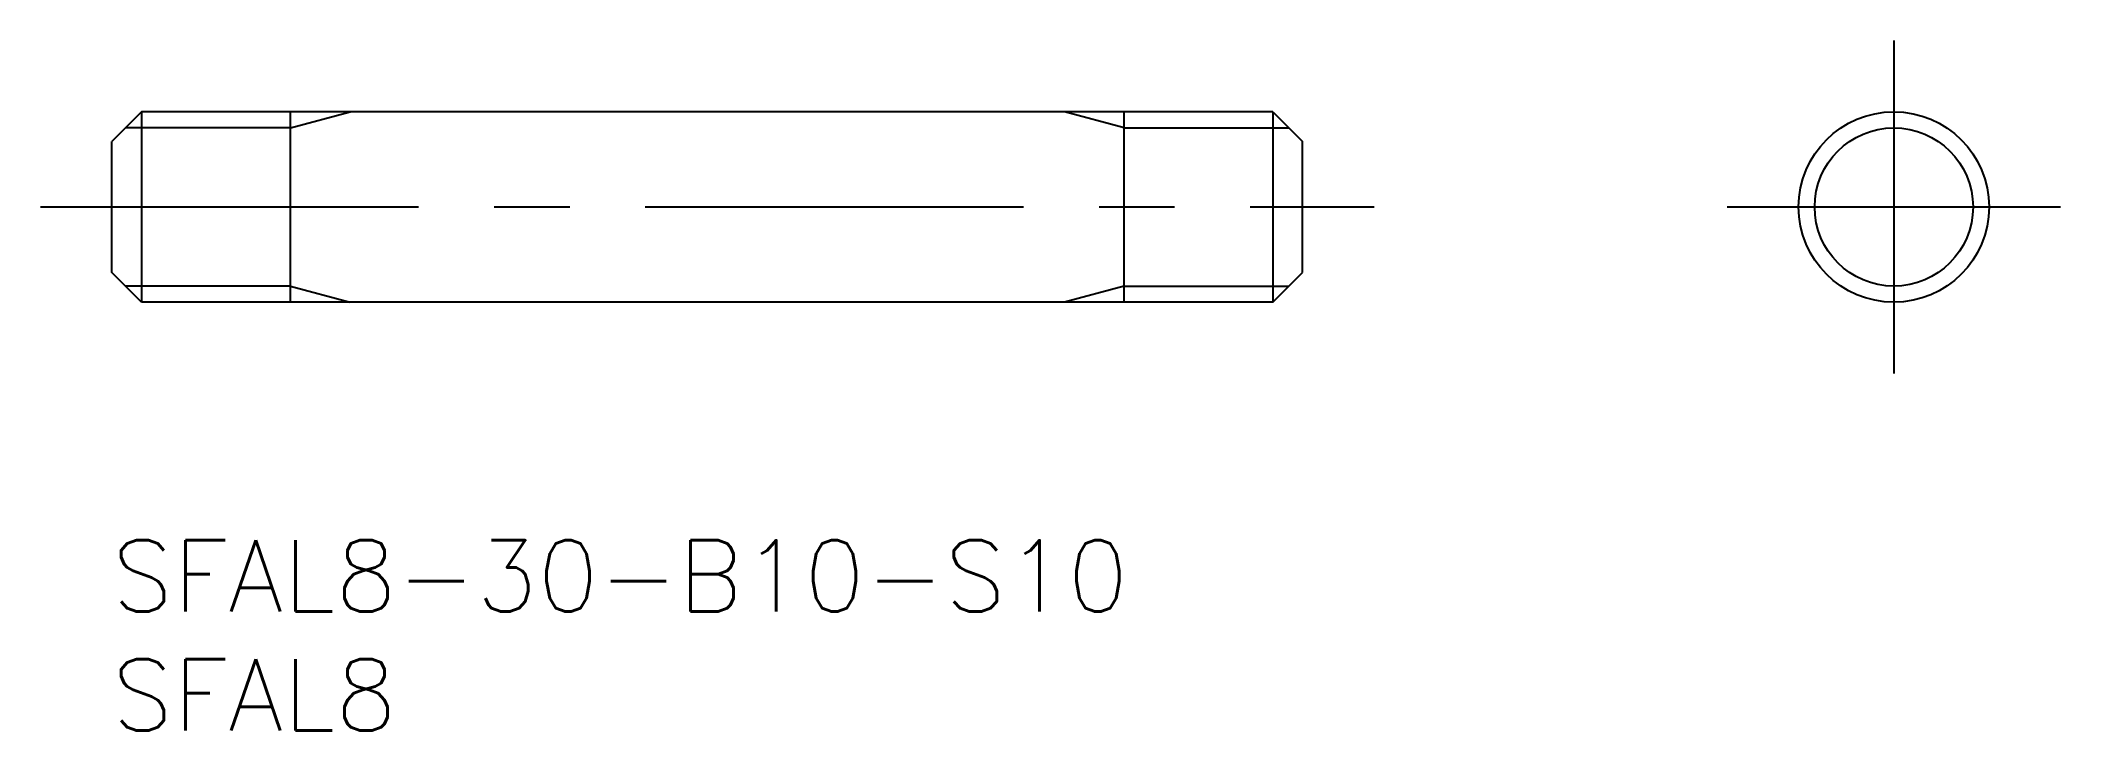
# Model space of a CAD drawing. Extents: x -3 to 81.8, y -8 to 21.
import ezdxf

# ---------------------------------------------------------------- set-up
doc = ezdxf.new("R2010")
doc.units = 0
doc.header["$LTSCALE"] = 0.5
doc.linetypes.add('CENTER', pattern=[50.8, 31.75, -6.35, 6.35, -6.35])
for name, color, linetype in [('MSM_CENTER', 1, 'CENTER'), ('MSM_CONTINUOUS', 7, 'CONTINUOUS'), ('MSM_NARROW', 5, 'CONTINUOUS'), ('MSM_PART_NUMBER', 7, 'CONTINUOUS')]:
    doc.layers.add(name, color=color, linetype=linetype)
doc.styles.get("Standard").update_dxf_attribs({"font": 'txt.shx', "height": 1, "bigfont": 'bigfont.shx'})

# ---------------------------------------------------------------- blocks, each defined once
blk = doc.blocks.new('*U6')
at = {"layer": 'MSM_PART_NUMBER'}
blk.add_text('SFAL8-30-B10-S10', height=3, dxfattribs=at).set_placement((0, -3))
blk = doc.blocks.new('*U7')
at = {"layer": 'MSM_PART_NUMBER'}
blk.add_text('SFAL8', height=3, dxfattribs=at).set_placement((0, -8))

msp = doc.modelspace()

# ---------------------------------------------------------------- linework, layer by layer
at = {"layer": 'MSM_CENTER'}
for p, q in [((74.825, 21), (74.825, 7)), ((-3, 14), (53, 14)), ((67.825, 14), (81.825, 14))]:
    msp.add_line(p, q, dxfattribs=at)
at = {"layer": 'MSM_CONTINUOUS'}
for p, q in [((1.25, 18), (0, 16.75)), ((48.75, 18), (1.25, 18)), ((1.25, 18), (1.25, 10)), ((7.5, 10), (7.5, 18)), ((42.5, 10), (42.5, 18)), ((48.75, 18), (50, 16.75)), ((48.75, 18), (48.75, 10)), ((0, 11.25), (0, 16.75)), ((50, 11.25), (50, 16.75)), ((1.25, 10), (0, 11.25)), ((48.75, 10), (50, 11.25)), ((48.75, 10), (1.25, 10))]:
    msp.add_line(p, q, dxfattribs=at)
msp.add_circle((74.825, 14), 4, dxfattribs=at)
at = {"layer": 'MSM_NARROW'}
for p, q in [((7.5, 17.323), (10, 18)), ((42.5, 17.323), (40, 18)), ((7.5, 17.323), (0.573, 17.323)), ((42.5, 17.323), (49.426, 17.323)), ((7.5, 10.676), (0.573, 10.676)), ((7.5, 10.676), (10, 10)), ((42.5, 10.676), (40, 10)), ((42.5, 10.676), (49.426, 10.676))]:
    msp.add_line(p, q, dxfattribs=at)
msp.add_circle((74.825, 14), 3.324, dxfattribs=at)

# ---------------------------------------------------------------- block references
at = {"layer": 'MSM_CONTINUOUS'}
for name in ['*U6', '*U7']:
    msp.add_blockref(name, (0, 0), dxfattribs=at)

doc.saveas('drawing.dxf')
